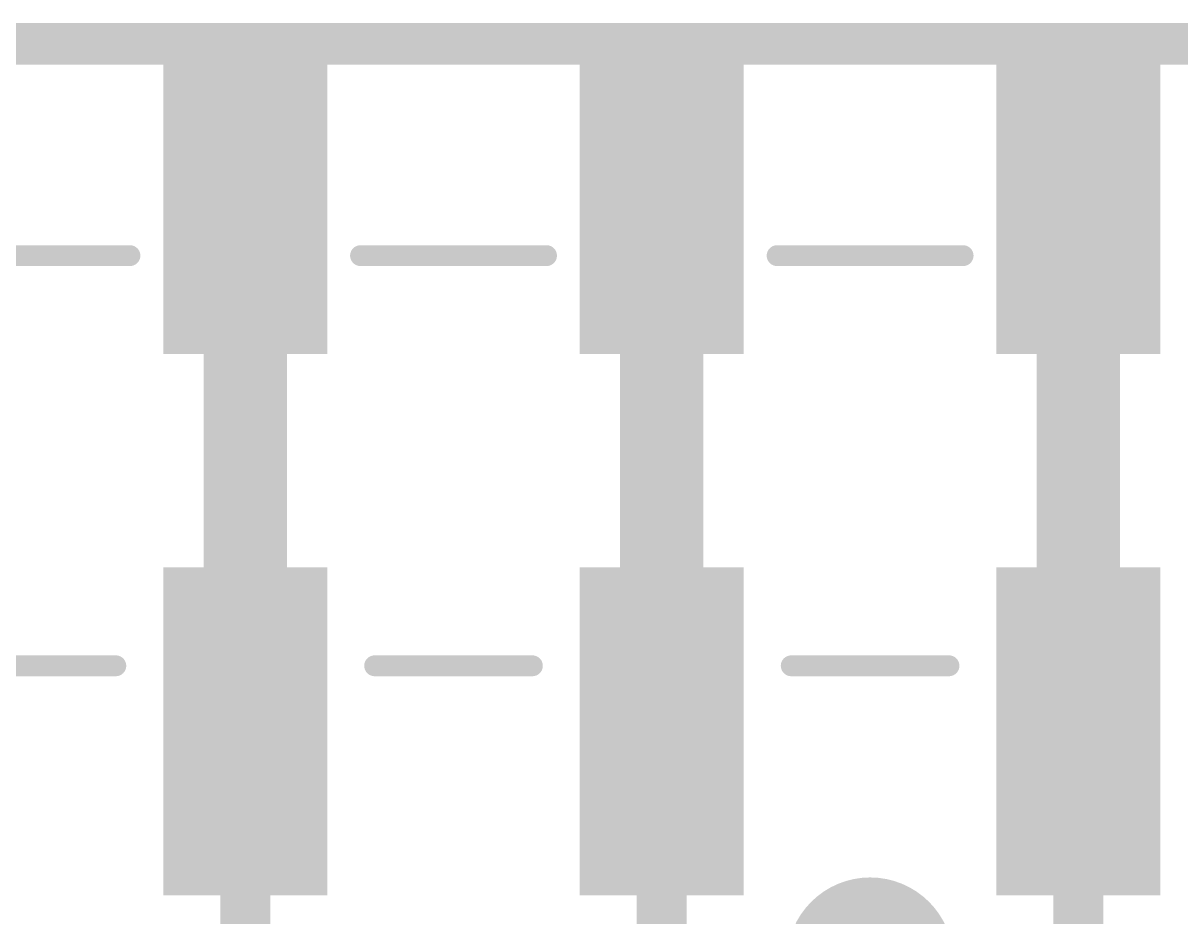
# Model space of a CAD drawing. Extents: x -0.75 to 3.47, y -1.8 to 2.11.
# Drawn here: x 2.1467 to 2.4246, y 1.8905 to 2.105 of the extents above; entities that cross this region are included whole.
import ezdxf

# ---------------------------------------------------------------- set-up
doc = ezdxf.new("R2010")
doc.units = 0
doc.header["$MEASUREMENT"] = 0
doc.layers.get('0').update_dxf_attribs({"linetype": 'CONTINUOUS'})
for name, color, linetype in [('1', 22, 'CONTINUOUS'), ('16', 175, 'CONTINUOUS'), ('18', 82, 'CONTINUOUS'), ('20', 7, 'CONTINUOUS'), ('21', 32, 'CONTINUOUS')]:
    doc.layers.add(name, color=color, linetype=linetype)

# ---------------------------------------------------------------- blocks, each defined once
blk = doc.blocks.new('RECT')
blk.add_solid([(-0.5, -0.5), (0.5, -0.5), (-0.5, 0.5), (0.5, 0.5)])
blk = doc.blocks.new('ROUNDV')
at = {"const_width": 0.5}
blk.add_lwpolyline([(0, -0.25, 1), (0, 0.25, 1), (0, -0.25)], format="xyb", dxfattribs=at)

msp = doc.modelspace()

# ---------------------------------------------------------------- linework, layer by layer
at = {"layer": '1'}
for points, const_width in [([(0, 2.1), (2.54, 2.1)], 0.01), ([(2.2, 1.935039), (2.2, 2.064961)], 0.02), ([(2.2, 1.935039), (2.2, 2.064961)], 0.02), ([(2.3, 1.935039), (2.3, 2.064961)], 0.02), ([(2.3, 1.935039), (2.3, 2.064961)], 0.02), ([(2.4, 1.935039), (2.4, 2.064961)], 0.02), ([(2.4, 1.935039), (2.4, 2.064961)], 0.02), ([(2.2, 1.75), (2.2, 2.064961)], 0.012), ([(2.4, 1.825), (2.4, 2.064961)], 0.012), ([(2.3, 1.75), (2.3, 1.935039)], 0.012)]:
    msp.add_lwpolyline(points, dxfattribs=dict(at, const_width=const_width))
for points, const_width in [([(2.205, 2.064961, 1), (2.195, 2.064961)], 0.01), ([(2.205, 2.064961, 1), (2.195, 2.064961)], 0.01), ([(2.305, 2.064961, 1), (2.295, 2.064961)], 0.01), ([(2.305, 2.064961, 1), (2.295, 2.064961)], 0.01), ([(2.405, 2.064961, 1), (2.395, 2.064961)], 0.01), ([(2.405, 2.064961, 1), (2.395, 2.064961)], 0.01), ([(2.203, 2.064961, 1), (2.197, 2.064961)], 0.006), ([(2.403, 2.064961, 1), (2.397, 2.064961)], 0.006), ([(2.195, 1.935039, 1), (2.205, 1.935039)], 0.01), ([(2.195, 1.935039, 1), (2.205, 1.935039)], 0.01), ([(2.295, 1.935039, 1), (2.305, 1.935039)], 0.01), ([(2.295, 1.935039, 1), (2.305, 1.935039)], 0.01), ([(2.303, 1.935039, 1), (2.297, 1.935039)], 0.006), ([(2.395, 1.935039, 1), (2.405, 1.935039)], 0.01), ([(2.395, 1.935039, 1), (2.405, 1.935039)], 0.01)]:
    msp.add_lwpolyline(points, format="xyb", dxfattribs=dict(at, const_width=const_width))
at = {"layer": '16', "const_width": 0.01}
msp.add_lwpolyline([(0, 2.1), (2.54, 2.1)], dxfattribs=at)
at = {"layer": '20', "const_width": 0.008}
msp.add_lwpolyline([(0, 2.1), (2.54, 2.1)], dxfattribs=at)
at = {"layer": '21', "const_width": 0.005}
for points in [[(2.127677, 2.049213), (2.172323, 2.049213)], [(2.227677, 2.049213), (2.272323, 2.049213)], [(2.327677, 2.049213), (2.372323, 2.049213)], [(2.168937, 1.950787), (2.131063, 1.950787)], [(2.268937, 1.950787), (2.231063, 1.950787)], [(2.368937, 1.950787), (2.331063, 1.950787)]]:
    msp.add_lwpolyline(points, dxfattribs=at)
at = {"layer": '21', "const_width": 0.0025}
for points in [[(2.172323, 2.047963, 1), (2.172323, 2.050463)], [(2.227677, 2.050463, 1), (2.227677, 2.047963)], [(2.272323, 2.047963, 1), (2.272323, 2.050463)], [(2.327677, 2.050463, 1), (2.327677, 2.047963)], [(2.372323, 2.047963, 1), (2.372323, 2.050463)], [(2.168937, 1.949537, 1), (2.168937, 1.952037)], [(2.231063, 1.952037, 1), (2.231063, 1.949537)], [(2.268937, 1.949537, 1), (2.268937, 1.952037)], [(2.331063, 1.952037, 1), (2.331063, 1.949537)], [(2.368937, 1.949537, 1), (2.368937, 1.952037)]]:
    msp.add_lwpolyline(points, format="xyb", dxfattribs=at)

# ---------------------------------------------------------------- block references
at = {"layer": '1', "xscale": 0.07874, "yscale": 0.03937}
for p, rotation in [((2.2, 2.064961), 270), ((2.3, 2.064961), 90), ((2.4, 2.064961), 270), ((2.2, 1.935039), 90), ((2.3, 1.935039), 270), ((2.4, 1.935039), 90)]:
    msp.add_blockref('RECT', p, dxfattribs=dict(at, rotation=rotation))
at = {"layer": '18', "xscale": 0.04, "yscale": 0.04}
msp.add_blockref('ROUNDV', (2.35, 1.88), dxfattribs=at)
msp.add_blockref('ROUNDV', (2.35, 1.88), dxfattribs=at)

doc.saveas('drawing.dxf')
